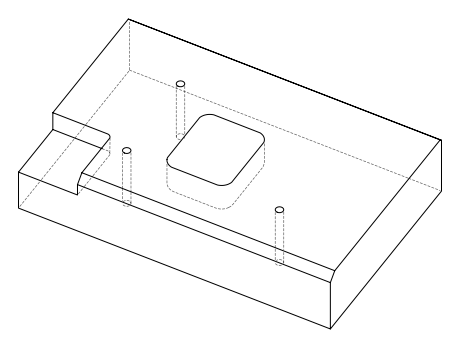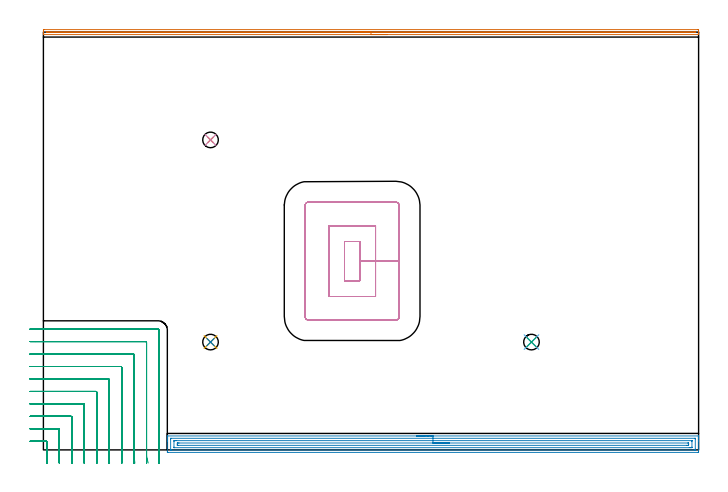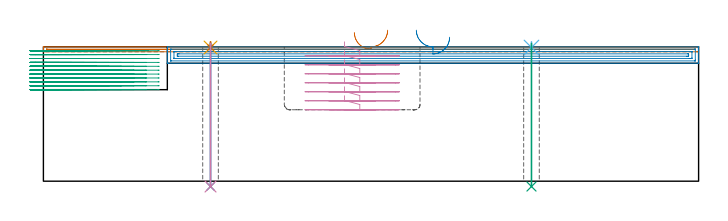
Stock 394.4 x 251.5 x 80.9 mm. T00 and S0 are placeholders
(PLAN: 10 operations, 4 tool changes, 48.2 min)
(1 AREA_MILL | FG_CHAMFER_SURFACE | UGT0205_001 | 6.45 min | 1775 mm3)
(2 AREA_MILL_1 | FG_CHAMFER_SURFACE_1 | UGT0205_001 | 10.45 min | 15957 mm3)
(3 MILL_CORNER_NOTCH_RECTANGULAR | CORNER_NOTCH_RECTANGULAR | NXT0201_013 | Follow Part, ap 2.5, ae 75% | 22.49 min | 149105 mm3)
(4 MILL_RECTANGULAR_POCKET | POCKET_RECTANGULAR_STRAIGHT | NXT0201_007 | Follow Part, ap 6.25, ae 75% | 7.71 min | 289787 mm3)
(5 SPOT_DRILL | STEP1HOLE | NXT0321_9005460120000 | 0.03 min | 9 mm3)
(6 SPOT_DRILL_1 | STEP1HOLE_1 | NXT0321_9005460120000 | 0.03 min | 6 mm3)
(7 SPOT_DRILL_2 | STEP1HOLE_2 | NXT0321_9005460120000 | 0.03 min | 7 mm3)
(8 DRILL_THROUGH_HOLE_INTO_CENTER | STEP1HOLE | NXT0301_065 | 0.35 min | 5578 mm3)
(9 DRILL_THROUGH_HOLE_INTO_CENTER_1 | STEP1HOLE_1 | NXT0301_065 | 0.35 min | 5587 mm3)
(10 DRILL_THROUGH_HOLE_INTO_CENTER_2 | STEP1HOLE_2 | NXT0301_065 | 0.35 min | 5594 mm3)
(TOOL UGT0205_001 | Chamfer Mill 20 x 3 x 45 deg. | D20 FL50 Z2)
(TOOL NXT0201_013 | ENDMILL 10mm | D10 FL30 Z4)
(TOOL NXT0201_007 | ENDMILL 25mm [R216.25-25050GCK54P 1620] | D25 R3 FL54 Z5)
(TOOL NXT0321_9005460120000 | NC Spot Drill, 142deg, 12mm, Carbide, Uncoated | D12 PA142 FL30 Z2)
(TOOL NXT0301_065 | Carbide Drill 9.4mm [860.1-0940-075A1-MM 2214] | D9.4 PA140 FL98 Z2)
(OP 1 AREA_MILL)
G17 G21 G94 G90
T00 M6
G54
G17 G0 G90 X207.2 Y250. S1061 M3
G43 Z90.9 H0
G94 G1 X207.162 Z90.028 F250.
X207.048 Z89.163
X206.859 Z88.312
X206.597 Z87.48
X206.263 Z86.674
X205.86 Z85.9
X205.392 Z85.164
X204.86 Z84.472
X204.271 Z83.829
X203.628 Z83.239
X202.936 Z82.708
X202.2 Z82.24
X201.426 Z81.837
X200.62 Z81.503
X199.788 Z81.241
X198.936 Z81.052
X198.072 Z80.938
X197.2 Z80.9
X0.174
X0.01 Y250.003 Z80.888
X0.007 Y250.06 Z80.831
X0. Y250.473 Z80.426
Y250.805 Z80.094
Y251.5 Z79.395
Y252.74 Z78.157
X0.002 Y252.991 Z77.905
X0.478 Y253. Z77.9
X393.779
X393.923 Y252.999 Z77.901
X394.398 Y252.991 Z77.905
X394.4 Y252.74 Z78.157
Y252.393 Z78.504
Y251.848 Z79.049
Y251.5 Z79.395
Y250.805 Z80.095
Y250.473 Z80.427
Y250.063 Z80.829
X394.39 Y250.003 Z80.888
X394.226 Y250. Z80.9
X197.2
Y251.414 Z79.486
X2.322 Y251.415 Z79.485
X2.15 Y251.416 Z79.484
X2.037 Y251.42 Z79.48
X2.008 Y251.422 Z79.478
X2.006 Y251.426 Z79.474
X2.003 Y251.442 Z79.458
Y251.5 Z79.4
X2.006 Y251.55 Z79.35
X2.009 Y251.571 Z79.329
X2.066 Y251.579 Z79.321
X2.236 Y251.584 Z79.316
X2.323 Y251.585 Z79.315
X392.078 Y251.586 Z79.314
X392.25 Y251.584 Z79.316
X392.364 Y251.58 Z79.32
X392.392 Y251.578 Z79.322
X392.395 Y251.574 Z79.326
X392.397 Y251.558 Z79.342
Y251.5 Z79.4
X392.394 Y251.45 Z79.45
X392.391 Y251.43 Z79.47
X392.334 Y251.421 Z79.479
X392.164 Y251.416 Z79.484
X392.078 Y251.415 Z79.485
X197.2 Y251.414 Z79.486
X196.328 Z79.524
X195.464 Z79.638
X194.612 Z79.826
X193.78 Z80.089
X192.974 Z80.423
X192.2 Z80.825
X191.464 Z81.294
X190.772 Z81.825
X190.129 Z82.415
X189.54 Z83.058
X189.008 Z83.75
X188.54 Z84.486
X188.137 Z85.259
X187.803 Z86.065
X187.541 Z86.897
X187.352 Z87.749
X187.238 Z88.614
X187.2 Z89.486
G0 Z90.9
M5
M2
(OP 2 AREA_MILL_1)
G17 G21 G94 G90
T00 M6
G54
G17 G0 G90 X224.5 Y8.4 S1061 M3
G43 Z90.9 H0
G94 G1 X224.538 Z90.028 F250.
X224.652 Z89.163
X224.841 Z88.312
X225.103 Z87.48
X225.437 Z86.674
X225.84 Z85.9
X226.308 Z85.164
X226.84 Z84.472
X227.429 Z83.829
X228.072 Z83.239
X228.764 Z82.708
X229.5 Z82.24
X230.274 Z81.837
X231.08 Z81.503
X231.912 Z81.241
X232.764 Z81.052
X233.628 Z80.938
X234.5 Z80.9
X394.241
X394.39 Y8.397 Z80.888
X394.393 Y8.374 Z80.865
X394.4 Y8.031 Z80.53
Y7.625 Z80.125
Y6.995 Z79.49
Y5.794 Z78.291
Y5.223 Z77.717
Y-0.981 Z71.516
X394.398 Y-1.269 Z71.228
X394.39 Y-1.492 Z71.006
X394.166 Y-1.499 Z70.999
X75.205 Y-1.5 Z71.
X74.831 Y-1.497 Z71.002
X74.61 Y-1.492 Z71.006
X74.6 Y-1.267 Z71.23
Y5.223 Z77.717
Y5.794 Z78.291
Y6.109 Z78.605
Y6.68 Z79.176
Y6.995 Z79.49
Y7.625 Z80.125
Y8.031 Z80.531
X74.607 Y8.374 Z80.865
X74.61 Y8.397 Z80.888
X74.759 Y8.4 Z80.9
X234.5
Y6.986 Z79.486
X392.01
X392.232 Y6.984 Z79.484
X392.338 Y6.981 Z79.481
X392.383 Y6.979 Z79.479
X392.39 Y6.949 Z79.449
X392.395 Y6.851 Z79.351
X392.399 Y6.609 Z79.109
Y0.406 Z72.906
X392.391 Y0.017 Z72.517
X392.387 Y-0.079 Z72.421
X392.341 Y-0.082 Z72.418
X392.231 Y-0.084 Z72.416
X392.01 Y-0.086 Z72.414
X76.99
X76.768 Y-0.084 Z72.416
X76.662 Y-0.081 Z72.419
X76.617 Y-0.079 Z72.421
X76.61 Y-0.049 Z72.451
X76.605 Y0.049 Z72.549
X76.601 Y0.291 Z72.791
Y6.494 Z78.994
X76.609 Y6.882 Z79.382
X76.613 Y6.979 Z79.479
X76.659 Y6.982 Z79.482
X76.769 Y6.984 Z79.484
X76.99 Y6.986 Z79.486
X234.5
Y5.571 Z78.071
X390.226
X390.343 Y5.57 Z78.07
X390.384 Y5.568 Z78.068
X390.388 Y5.566 Z78.066
X390.393 Y5.553 Z78.053
X390.397 Y5.511 Z78.011
X390.399 Y5.396 Z77.896
X390.4 Y5.223 Z77.723
X390.399 Y1.677 Z74.177
X390.397 Y1.507 Z74.007
X390.39 Y1.338 Z73.838
X390.226 Y1.335 Z73.835
X389.683 Y1.33 Z73.83
X389.333 Y1.329 Z73.829
X388.792 Y1.328 Z73.828
X78.774 Y1.329 Z73.829
X78.657 Y1.33 Z73.83
X78.616 Y1.332 Z73.832
X78.612 Y1.334 Z73.834
X78.607 Y1.347 Z73.847
X78.603 Y1.389 Z73.889
X78.601 Y1.504 Z74.004
X78.6 Y1.677 Z74.177
X78.601 Y5.223 Z77.723
X78.603 Y5.393 Z77.893
X78.61 Y5.562 Z78.062
X78.774 Y5.565 Z78.065
X79.317 Y5.57 Z78.07
X79.667 Y5.571 Z78.071
X80.208
X234.5
Y4.157 Z76.657
X387.729
X388.309 Y4.154 Z76.654
X388.375 Y4.152 Z76.652
X388.39 Y4.151 Z76.651
X388.393 Y4.132 Z76.632
X388.396 Y4.083 Z76.583
X388.399 Y3.886 Z76.386
X388.4 Y3.49 Z75.99
Y3.45 Z75.95
X388.398 Y3.027 Z75.527
X388.394 Y2.816 Z75.316
X388.39 Y2.764 Z75.264
X388.385 Y2.749 Z75.249
X388.361 Y2.748 Z75.248
X388.258 Y2.745 Z75.245
X387.548 Y2.743 Z75.243
X387.368
X81.271
X80.691 Y2.746 Z75.246
X80.625 Y2.748 Z75.248
X80.61 Y2.749 Z75.249
X80.607 Y2.768 Z75.268
X80.604 Y2.817 Z75.317
X80.601 Y3.014 Z75.514
X80.6 Y3.41 Z75.91
Y3.45 Z75.95
X80.602 Y3.873 Z76.373
X80.606 Y4.084 Z76.584
X80.61 Y4.136 Z76.636
X80.615 Y4.151 Z76.651
X80.639 Y4.152 Z76.652
X80.742 Y4.155 Z76.655
X81.452 Y4.157 Z76.657
X81.632
X234.5
X235.372 Z76.695
X236.236 Z76.809
X237.088 Z76.998
X237.92 Z77.26
X238.726 Z77.594
X239.5 Z77.997
X240.236 Z78.466
X240.928 Z78.997
X241.571 Z79.586
X242.16 Z80.229
X242.692 Z80.922
X243.16 Z81.657
X243.563 Z82.431
X243.897 Z83.237
X244.159 Z84.069
X244.348 Z84.921
X244.462 Z85.786
X244.5 Z86.657
G0 Z90.9
M5
M2
(OP 3 MILL_CORNER_NOTCH_RECTANGULAR)
G17 G21 G94 G90
T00 M6
G54
G17 G0 G90 X2.213 Y-7.999 S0 M3
G43 Z90.9 H0
Z78.554
G94 G1 X2.127 Y-5. F250.
G2 X2.1 Y-3.076 R67.5 F500.
G1 Y4.705
G3 X1.605 Y5.2 R0.5
G1 X-5.
X-8. F250.
G0 Z90.9
X9.727 Y-7.998
Z78.554
G1 X9.631 Y-5.
G2 X9.6 Y-3.076 R60. F500.
G1 Y12.205
G3 X9.105 Y12.7 R0.5
G1 X-5.
X-8. F250.
G0 Z90.9
X17.245 Y-7.998
Z78.554
G1 X17.135 Y-5.
G2 X17.1 Y-3.076 R52.5 F500.
G1 Y19.704
G3 X16.604 Y20.2 R0.5
G1 X-5.
X-8. F250.
G0 Z90.9
X24.769 Y-7.997
Z78.554
G1 X24.641 Y-5.
G2 X24.6 Y-3.076 R45. F500.
G1 Y27.204
G3 X24.104 Y27.7 R0.5
G1 X-5.
X-8. F250.
G0 Z90.9
X32.303 Y-7.996
Z78.554
G1 X32.149 Y-5.
G2 X32.1 Y-3.076 R37.5 F500.
G1 Y34.704
G3 X31.604 Y35.2 R0.5
G1 X-5.
X-8. F250.
G0 Z90.9
X39.854 Y-7.994
Z78.554
G1 X39.662 Y-5.
G2 X39.6 Y-3.076 R30. F500.
G1 Y42.204
G3 X39.104 Y42.7 R0.5
G1 X-5.
X-8. F250.
G0 Z90.9
X47.439 Y-7.989
Z78.554
G1 X47.182 Y-5.
G2 X47.1 Y-3.076 R22.5 F500.
G1 Y49.704
G3 X46.604 Y50.2 R0.5
G1 X-5.
X-8. F250.
G0 Z90.9
X55.109 Y-7.975
Z78.554
G1 X54.724 Y-5.
G2 X54.6 Y-3.076 R15. F500.
G1 Y57.203
G3 X54.103 Y57.7 R0.5
G1 X-5.
X-8. F250.
G0 Z90.9
X63.12 Y-7.9
Z78.554
G1 X62.351 Y-5.
G2 X62.1 Y-3.076 R7.5 F500.
G1 Y64.703
G3 X61.603 Y65.2 R0.5
G1 X-5.
X-8. F250.
G0 Z90.9
X69.6 Y-6.076
Z78.554
G1 Y-3.076
Y72.203 F500.
G3 X69.103 Y72.7 R0.5
G1 X-5.
X-8. F250.
G0 Z90.9
X2.112 Y-8.
Z76.209
G1 X2.1 Y-5.
Y-4.749 F500.
Y4.705
G3 X1.605 Y5.2 R0.5
G1 X-5.
X-8. F250.
G0 Z90.9
X9.613 Y-8.
Z76.209
G1 X9.601 Y-5.
X9.6 Y-4.749 F500.
Y12.205
G3 X9.105 Y12.7 R0.5
G1 X-5.
X-8. F250.
G0 Z90.9
X17.115 Y-8.
Z76.209
G1 X17.101 Y-5.
X17.1 Y-4.749 F500.
Y19.704
G3 X16.604 Y20.2 R0.5
G1 X-5.
X-8. F250.
G0 Z90.9
X24.617 Y-8.
Z76.209
G1 X24.601 Y-5.
X24.6 Y-4.749 F500.
Y27.204
G3 X24.104 Y27.7 R0.5
G1 X-5.
X-8. F250.
G0 Z90.9
X32.121 Y-8.
Z76.209
G1 X32.101 Y-5.
X32.1 Y-4.749 F500.
Y34.704
G3 X31.604 Y35.2 R0.5
G1 X-5.
X-8. F250.
G0 Z90.9
X39.626 Y-8.
Z76.209
G1 X39.601 Y-5.
G2 X39.6 Y-4.749 R30. F500.
G1 Y42.204
G3 X39.104 Y42.7 R0.5
G1 X-5.
X-8. F250.
G0 Z90.9
X47.135 Y-8.
Z76.209
G1 X47.101 Y-5.
G2 X47.1 Y-4.749 R22.5 F500.
G1 Y49.704
G3 X46.604 Y50.2 R0.5
G1 X-5.
X-8. F250.
G0 Z90.9
X54.652 Y-8.
Z76.209
G1 X54.602 Y-5.
G2 X54.6 Y-4.749 R15. F500.
G1 Y57.203
G3 X54.103 Y57.7 R0.5
G1 X-5.
X-8. F250.
G0 Z90.9
X62.204 Y-7.998
Z76.209
G1 X62.104 Y-5.
G2 X62.1 Y-4.749 R7.5 F500.
G1 Y64.703
G3 X61.603 Y65.2 R0.5
G1 X-5.
X-8. F250.
G0 Z90.9
X69.6 Y-7.749
Z76.209
G1 Y-4.749
Y72.203 F500.
G3 X69.103 Y72.7 R0.5
G1 X-5.
X-8. F250.
G0 Z90.9
X2.1 Y-8.
Z73.864
G1 Y-5.
Y4.705 F500.
G3 X1.605 Y5.2 R0.5
G1 X-5.
X-8. F250.
G0 Z90.9
X9.6 Y-8.
Z73.864
G1 Y-5.
Y12.205 F500.
G3 X9.105 Y12.7 R0.5
G1 X-5.
X-8. F250.
G0 Z90.9
X17.1 Y-8.
Z73.864
G1 Y-5.
Y19.704 F500.
G3 X16.604 Y20.2 R0.5
G1 X-5.
X-8. F250.
G0 Z90.9
X24.6 Y-8.
Z73.864
G1 Y-5.
Y27.204 F500.
G3 X24.104 Y27.7 R0.5
G1 X-5.
X-8. F250.
G0 Z90.9
X32.1 Y-8.
Z73.864
G1 Y-5.
Y34.704 F500.
G3 X31.604 Y35.2 R0.5
G1 X-5.
X-8. F250.
G0 Z90.9
X39.6 Y-8.
Z73.864
G1 Y-5.
Y42.204 F500.
G3 X39.104 Y42.7 R0.5
G1 X-5.
X-8. F250.
G0 Z90.9
X47.1 Y-8.
Z73.864
G1 Y-5.
Y49.704 F500.
G3 X46.604 Y50.2 R0.5
G1 X-5.
X-8. F250.
G0 Z90.9
X54.6 Y-8.
Z73.864
G1 Y-5.
Y57.203 F500.
G3 X54.103 Y57.7 R0.5
G1 X-5.
X-8. F250.
G0 Z90.9
X62.1 Y-8.
Z73.864
G1 Y-5.
Y64.703 F500.
G3 X61.603 Y65.2 R0.5
G1 X-5.
X-8. F250.
G0 Z90.9
X69.6 Y-8.
Z73.864
G1 Y-5.
Y72.203 F500.
G3 X69.103 Y72.7 R0.5
G1 X-5.
X-8. F250.
G0 Z90.9
X2.1 Y-8.
Z71.518
G1 Y-5.
Y4.705 F500.
G3 X1.605 Y5.2 R0.5
G1 X-5.
X-8. F250.
G0 Z90.9
X9.6 Y-8.
Z71.518
G1 Y-5.
Y12.205 F500.
G3 X9.105 Y12.7 R0.5
G1 X-5.
X-8. F250.
G0 Z90.9
X17.1 Y-8.
Z71.518
G1 Y-5.
Y19.704 F500.
G3 X16.604 Y20.2 R0.5
G1 X-5.
X-8. F250.
G0 Z90.9
X24.6 Y-8.
Z71.518
G1 Y-5.
Y27.204 F500.
G3 X24.104 Y27.7 R0.5
G1 X-5.
X-8. F250.
G0 Z90.9
X32.1 Y-8.
Z71.518
G1 Y-5.
Y34.704 F500.
G3 X31.604 Y35.2 R0.5
G1 X-5.
X-8. F250.
G0 Z90.9
X39.6 Y-8.
Z71.518
G1 Y-5.
Y42.204 F500.
G3 X39.104 Y42.7 R0.5
G1 X-5.
X-8. F250.
G0 Z90.9
X47.1 Y-8.
Z71.518
G1 Y-5.
Y49.704 F500.
G3 X46.604 Y50.2 R0.5
G1 X-5.
X-8. F250.
G0 Z90.9
X54.6 Y-8.
Z71.518
G1 Y-5.
Y57.203 F500.
G3 X54.103 Y57.7 R0.5
G1 X-5.
X-8. F250.
G0 Z90.9
X62.1 Y-8.
Z71.518
G1 Y-5.
Y64.703 F500.
G3 X61.603 Y65.2 R0.5
G1 X-5.
X-8. F250.
G0 Z90.9
X69.6 Y-8.
Z71.518
G1 Y-5.
Y72.203 F500.
G3 X69.103 Y72.7 R0.5
G1 X-5.
X-8. F250.
G0 Z90.9
X2.1 Y-8.
Z69.173
G1 Y-5.
Y4.705 F500.
G3 X1.605 Y5.2 R0.5
G1 X-5.
X-8. F250.
G0 Z90.9
X9.6 Y-8.
Z69.173
G1 Y-5.
Y12.205 F500.
G3 X9.105 Y12.7 R0.5
G1 X-5.
X-8. F250.
G0 Z90.9
X17.1 Y-8.
Z69.173
G1 Y-5.
Y19.704 F500.
G3 X16.604 Y20.2 R0.5
G1 X-5.
X-8. F250.
G0 Z90.9
X24.6 Y-8.
Z69.173
G1 Y-5.
Y27.204 F500.
G3 X24.104 Y27.7 R0.5
G1 X-5.
X-8. F250.
G0 Z90.9
X32.1 Y-8.
Z69.173
G1 Y-5.
Y34.704 F500.
G3 X31.604 Y35.2 R0.5
G1 X-5.
X-8. F250.
G0 Z90.9
X39.6 Y-8.
Z69.173
G1 Y-5.
Y42.204 F500.
G3 X39.104 Y42.7 R0.5
G1 X-5.
X-8. F250.
G0 Z90.9
X47.1 Y-8.
Z69.173
G1 Y-5.
Y49.704 F500.
G3 X46.604 Y50.2 R0.5
G1 X-5.
X-8. F250.
G0 Z90.9
X54.6 Y-8.
Z69.173
G1 Y-5.
Y57.203 F500.
G3 X54.103 Y57.7 R0.5
G1 X-5.
X-8. F250.
G0 Z90.9
X62.1 Y-8.
Z69.173
G1 Y-5.
Y64.703 F500.
G3 X61.603 Y65.2 R0.5
G1 X-5.
X-8. F250.
G0 Z90.9
X69.6 Y-8.
Z69.173
G1 Y-5.
Y72.203 F500.
G3 X69.103 Y72.7 R0.5
G1 X-5.
X-8. F250.
G0 Z90.9
X2.1 Y-8.
Z66.827
G1 Y-5.
Y4.705 F500.
G3 X1.605 Y5.2 R0.5
G1 X-5.
X-8. F250.
G0 Z90.9
X9.6 Y-8.
Z66.827
G1 Y-5.
Y12.205 F500.
G3 X9.105 Y12.7 R0.5
G1 X-5.
X-8. F250.
G0 Z90.9
X17.1 Y-8.
Z66.827
G1 Y-5.
Y19.704 F500.
G3 X16.604 Y20.2 R0.5
G1 X-5.
X-8. F250.
G0 Z90.9
X24.6 Y-8.
Z66.827
G1 Y-5.
Y27.204 F500.
G3 X24.104 Y27.7 R0.5
G1 X-5.
X-8. F250.
G0 Z90.9
X32.1 Y-8.
Z66.827
G1 Y-5.
Y34.704 F500.
G3 X31.604 Y35.2 R0.5
G1 X-5.
X-8. F250.
G0 Z90.9
X39.6 Y-8.
Z66.827
G1 Y-5.
Y42.204 F500.
G3 X39.104 Y42.7 R0.5
G1 X-5.
X-8. F250.
G0 Z90.9
X47.1 Y-8.
Z66.827
G1 Y-5.
Y49.704 F500.
G3 X46.604 Y50.2 R0.5
G1 X-5.
X-8. F250.
G0 Z90.9
X54.6 Y-8.
Z66.827
G1 Y-5.
Y57.203 F500.
G3 X54.103 Y57.7 R0.5
G1 X-5.
X-8. F250.
G0 Z90.9
X62.1 Y-8.
Z66.827
G1 Y-5.
Y64.703 F500.
G3 X61.603 Y65.2 R0.5
G1 X-5.
X-8. F250.
G0 Z90.9
X69.6 Y-8.
Z66.827
G1 Y-5.
Y72.203 F500.
G3 X69.103 Y72.7 R0.5
G1 X-5.
X-8. F250.
G0 Z90.9
X2.1 Y-8.
Z64.482
G1 Y-5.
Y4.705 F500.
G3 X1.605 Y5.2 R0.5
G1 X-5.
X-8. F250.
G0 Z90.9
X9.6 Y-8.
Z64.482
G1 Y-5.
Y12.205 F500.
G3 X9.105 Y12.7 R0.5
G1 X-5.
X-8. F250.
G0 Z90.9
X17.1 Y-8.
Z64.482
G1 Y-5.
Y19.704 F500.
G3 X16.604 Y20.2 R0.5
G1 X-5.
X-8. F250.
G0 Z90.9
X24.6 Y-8.
Z64.482
G1 Y-5.
Y27.204 F500.
G3 X24.104 Y27.7 R0.5
G1 X-5.
X-8. F250.
G0 Z90.9
X32.1 Y-8.
Z64.482
G1 Y-5.
Y34.704 F500.
G3 X31.604 Y35.2 R0.5
G1 X-5.
X-8. F250.
G0 Z90.9
X39.6 Y-8.
Z64.482
G1 Y-5.
Y42.204 F500.
G3 X39.104 Y42.7 R0.5
G1 X-5.
X-8. F250.
G0 Z90.9
X47.1 Y-8.
Z64.482
G1 Y-5.
Y49.704 F500.
G3 X46.604 Y50.2 R0.5
G1 X-5.
X-8. F250.
G0 Z90.9
X54.6 Y-8.
Z64.482
G1 Y-5.
Y57.203 F500.
G3 X54.103 Y57.7 R0.5
G1 X-5.
X-8. F250.
G0 Z90.9
X62.1 Y-8.
Z64.482
G1 Y-5.
Y64.703 F500.
G3 X61.603 Y65.2 R0.5
G1 X-5.
X-8. F250.
G0 Z90.9
X69.6 Y-8.
Z64.482
G1 Y-5.
Y72.203 F500.
G3 X69.103 Y72.7 R0.5
G1 X-5.
X-8. F250.
G0 Z90.9
X2.1 Y-8.
Z62.136
G1 Y-5.
Y4.705 F500.
G3 X1.605 Y5.2 R0.5
G1 X-5.
X-8. F250.
G0 Z90.9
X9.6 Y-8.
Z62.136
G1 Y-5.
Y12.205 F500.
G3 X9.105 Y12.7 R0.5
G1 X-5.
X-8. F250.
G0 Z90.9
X17.1 Y-8.
Z62.136
G1 Y-5.
Y19.704 F500.
G3 X16.604 Y20.2 R0.5
G1 X-5.
X-8. F250.
G0 Z90.9
X24.6 Y-8.
Z62.136
G1 Y-5.
Y27.204 F500.
G3 X24.104 Y27.7 R0.5
G1 X-5.
X-8. F250.
G0 Z90.9
X32.1 Y-8.
Z62.136
G1 Y-5.
Y34.704 F500.
G3 X31.604 Y35.2 R0.5
G1 X-5.
X-8. F250.
G0 Z90.9
X39.6 Y-8.
Z62.136
G1 Y-5.
Y42.204 F500.
G3 X39.104 Y42.7 R0.5
G1 X-5.
X-8. F250.
G0 Z90.9
X47.1 Y-8.
Z62.136
G1 Y-5.
Y49.704 F500.
G3 X46.604 Y50.2 R0.5
G1 X-5.
X-8. F250.
G0 Z90.9
X54.6 Y-8.
Z62.136
G1 Y-5.
Y57.203 F500.
G3 X54.103 Y57.7 R0.5
G1 X-5.
X-8. F250.
G0 Z90.9
X62.1 Y-8.
Z62.136
G1 Y-5.
Y64.703 F500.
G3 X61.603 Y65.2 R0.5
G1 X-5.
X-8. F250.
G0 Z90.9
X69.6 Y-8.
Z62.136
G1 Y-5.
Y72.203 F500.
G3 X69.103 Y72.7 R0.5
G1 X-5.
X-8. F250.
G0 Z90.9
X2.1 Y-8.
Z59.791
G1 Y-5.
Y4.705 F500.
G3 X1.605 Y5.2 R0.5
G1 X-5.
X-8. F250.
G0 Z90.9
X9.6 Y-8.
Z59.791
G1 Y-5.
Y12.205 F500.
G3 X9.105 Y12.7 R0.5
G1 X-5.
X-8. F250.
G0 Z90.9
X17.1 Y-8.
Z59.791
G1 Y-5.
Y19.704 F500.
G3 X16.604 Y20.2 R0.5
G1 X-5.
X-8. F250.
G0 Z90.9
X24.6 Y-8.
Z59.791
G1 Y-5.
Y27.204 F500.
G3 X24.104 Y27.7 R0.5
G1 X-5.
X-8. F250.
G0 Z90.9
X32.1 Y-8.
Z59.791
G1 Y-5.
Y34.704 F500.
G3 X31.604 Y35.2 R0.5
G1 X-5.
X-8. F250.
G0 Z90.9
X39.6 Y-8.
Z59.791
G1 Y-5.
Y42.204 F500.
G3 X39.104 Y42.7 R0.5
G1 X-5.
X-8. F250.
G0 Z90.9
X47.1 Y-8.
Z59.791
G1 Y-5.
Y49.704 F500.
G3 X46.604 Y50.2 R0.5
G1 X-5.
X-8. F250.
G0 Z90.9
X54.6 Y-8.
Z59.791
G1 Y-5.
Y57.203 F500.
G3 X54.103 Y57.7 R0.5
G1 X-5.
X-8. F250.
G0 Z90.9
X62.1 Y-8.
Z59.791
G1 Y-5.
Y64.703 F500.
G3 X61.603 Y65.2 R0.5
G1 X-5.
X-8. F250.
G0 Z90.9
X69.6 Y-8.
Z59.791
G1 Y-5.
Y72.203 F500.
G3 X69.103 Y72.7 R0.5
G1 X-5.
X-8. F250.
G0 Z90.9
X2.1 Y-8.
Z57.445
G1 Y-5.
Y4.705 F500.
G3 X1.605 Y5.2 R0.5
G1 X-5.
X-8. F250.
G0 Z90.9
X9.6 Y-8.
Z57.445
G1 Y-5.
Y12.205 F500.
G3 X9.105 Y12.7 R0.5
G1 X-5.
X-8. F250.
G0 Z90.9
X17.1 Y-8.
Z57.445
G1 Y-5.
Y19.704 F500.
G3 X16.604 Y20.2 R0.5
G1 X-5.
X-8. F250.
G0 Z90.9
X24.6 Y-8.
Z57.445
G1 Y-5.
Y27.204 F500.
G3 X24.104 Y27.7 R0.5
G1 X-5.
X-8. F250.
G0 Z90.9
X32.1 Y-8.
Z57.445
G1 Y-5.
Y34.704 F500.
G3 X31.604 Y35.2 R0.5
G1 X-5.
X-8. F250.
G0 Z90.9
X39.6 Y-8.
Z57.445
G1 Y-5.
Y42.204 F500.
G3 X39.104 Y42.7 R0.5
G1 X-5.
X-8. F250.
G0 Z90.9
X47.1 Y-8.
Z57.445
G1 Y-5.
Y49.704 F500.
G3 X46.604 Y50.2 R0.5
G1 X-5.
X-8. F250.
G0 Z90.9
X54.6 Y-8.
Z57.445
G1 Y-5.
Y57.203 F500.
G3 X54.103 Y57.7 R0.5
G1 X-5.
X-8. F250.
G0 Z90.9
X62.1 Y-8.
Z57.445
G1 Y-5.
Y64.703 F500.
G3 X61.603 Y65.2 R0.5
G1 X-5.
X-8. F250.
G0 Z90.9
X69.6 Y-8.
Z57.445
G1 Y-5.
Y72.203 F500.
G3 X69.103 Y72.7 R0.5
G1 X-5.
X-8. F250.
G0 Z90.9
X2.1 Y-8.
Z55.1
G1 Y-5.
Y4.705 F500.
G3 X1.605 Y5.2 R0.5
G1 X-5.
X-8. F250.
G0 Z90.9
X9.6 Y-8.
Z55.1
G1 Y-5.
Y12.205 F500.
G3 X9.105 Y12.7 R0.5
G1 X-5.
X-8. F250.
G0 Z90.9
X17.1 Y-8.
Z55.1
G1 Y-5.
Y19.704 F500.
G3 X16.604 Y20.2 R0.5
G1 X-5.
X-8. F250.
G0 Z90.9
X24.6 Y-8.
Z55.1
G1 Y-5.
Y27.204 F500.
G3 X24.104 Y27.7 R0.5
G1 X-5.
X-8. F250.
G0 Z90.9
X32.1 Y-8.
Z55.1
G1 Y-5.
Y34.704 F500.
G3 X31.604 Y35.2 R0.5
G1 X-5.
X-8. F250.
G0 Z90.9
X39.6 Y-8.
Z55.1
G1 Y-5.
Y42.204 F500.
G3 X39.104 Y42.7 R0.5
G1 X-5.
X-8. F250.
G0 Z90.9
X47.1 Y-8.
Z55.1
G1 Y-5.
Y49.704 F500.
G3 X46.604 Y50.2 R0.5
G1 X-5.
X-8. F250.
G0 Z90.9
X54.6 Y-8.
Z55.1
G1 Y-5.
Y57.203 F500.
G3 X54.103 Y57.7 R0.5
G1 X-5.
X-8. F250.
G0 Z90.9
X62.1 Y-8.
Z55.1
G1 Y-5.
Y64.703 F500.
G3 X61.603 Y65.2 R0.5
G1 X-5.
X-8. F250.
G0 Z90.9
X69.6 Y-8.
Z55.1
G1 Y-5.
Y72.203 F500.
G3 X69.103 Y72.7 R0.5
G1 X-5.
X-8. F250.
G0 Z90.9
M5
M2
(OP 4 MILL_RECTANGULAR_POCKET)
G17 G21 G94 G90
T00 M6
G54
G17 G0 G90 X181.25 Y112.252 S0 M3
G43 Z90.9 H1
Z83.9
G94 G1 Y101.85 Z81.113 F250.
X190.45 Z78.647
Y113.65 Z75.486
Y125.45 F500.
X181.25
Y101.85
X190.45
Y113.65
X199.95
Y134.95
X171.75
Y92.35
X199.95
Y113.65
X214.2
Y147.
G3 X212. Y149.2 R2.2
G1 X159.7
G3 X157.5 Y147. R2.2
G1 Y80.3
G3 X159.7 Y78.1 R2.2
G1 X212.
G3 X214.2 Y80.3 R2.2
G1 Y113.65
Y114.65
G0 X181.25 Y112.252 Z78.486
G1 Y101.85 Z75.698 F250.
X190.45 Z73.233
Y113.65 Z70.071
Y125.45 F500.
X181.25
Y101.85
X190.45
Y113.65
X199.95
Y134.95
X171.75
Y92.35
X199.95
Y113.65
X214.2
Y147.
G3 X212. Y149.2 R2.2
G1 X159.7
G3 X157.5 Y147. R2.2
G1 Y80.3
G3 X159.7 Y78.1 R2.2
G1 X212.
G3 X214.2 Y80.3 R2.2
G1 Y113.65
Y114.65
G0 X181.25 Y112.252 Z73.071
G1 Y101.85 Z70.284 F250.
X190.45 Z67.819
Y113.65 Z64.657
Y125.45 F500.
X181.25
Y101.85
X190.45
Y113.65
X199.95
Y134.95
X171.75
Y92.35
X199.95
Y113.65
X214.2
Y147.
G3 X212. Y149.2 R2.2
G1 X159.7
G3 X157.5 Y147. R2.2
G1 Y80.3
G3 X159.7 Y78.1 R2.2
G1 X212.
G3 X214.2 Y80.3 R2.2
G1 Y113.65
Y114.65
G0 X181.25 Y112.252 Z67.657
G1 Y101.85 Z64.87 F250.
X190.45 Z62.405
Y113.65 Z59.243
Y125.45 F500.
X181.25
Y101.85
X190.45
Y113.65
X199.95
Y134.95
X171.75
Y92.35
X199.95
Y113.65
X214.2
Y147.
G3 X212. Y149.2 R2.2
G1 X159.7
G3 X157.5 Y147. R2.2
G1 Y80.3
G3 X159.7 Y78.1 R2.2
G1 X212.
G3 X214.2 Y80.3 R2.2
G1 Y113.65
Y114.65
G0 X181.25 Y112.252 Z62.243
G1 Y101.85 Z59.455 F250.
X190.45 Z56.99
Y113.65 Z53.829
Y125.45 F500.
X181.25
Y101.85
X190.45
Y113.65
X199.95
Y134.95
X171.75
Y92.35
X199.95
Y113.65
X214.2
Y147.
G3 X212. Y149.2 R2.2
G1 X159.7
G3 X157.5 Y147. R2.2
G1 Y80.3
G3 X159.7 Y78.1 R2.2
G1 X212.
G3 X214.2 Y80.3 R2.2
G1 Y113.65
Y114.65
G0 X181.25 Y112.252 Z56.829
G1 Y101.85 Z54.041 F250.
X190.45 Z51.576
Y113.65 Z48.414
Y125.45 F500.
X181.25
Y101.85
X190.45
Y113.65
X199.95
Y134.95
X171.75
Y92.35
X199.95
Y113.65
X214.2
Y147.
G3 X212. Y149.2 R2.2
G1 X159.7
G3 X157.5 Y147. R2.2
G1 Y80.3
G3 X159.7 Y78.1 R2.2
G1 X212.
G3 X214.2 Y80.3 R2.2
G1 Y113.65
Y114.65
G0 X181.25 Y112.252 Z51.414
G1 Y101.85 Z48.627 F250.
X190.45 Z46.162
Y113.65 Z43.
Y125.45 F500.
X181.25
Y101.85
X190.45
Y113.65
X199.95
Y134.95
X171.75
Y92.35
X199.95
Y113.65
X214.2
Y147.
G3 X212. Y149.2 R2.2
G1 X159.7
G3 X157.5 Y147. R2.2
G1 Y80.3
G3 X159.7 Y78.1 R2.2
G1 X212.
G3 X214.2 Y80.3 R2.2
G1 Y113.65
Y114.65
G0 Z90.9
M5
M2
(OP 5 SPOT_DRILL)
G17 G21 G94 G90
T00 M6
G54
G17 G0 G90 X100.6 Y64.9 S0 M3
G43 Z90.9 H0
G94 G81 G98 Z80.491 F250. R83.9
G80
M5
M2
(OP 6 SPOT_DRILL_1)
G17 G21 G94 G90
T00 M6
G54
G17 G0 G90 X293.8 Y64.9 S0 M3
G43 Z90.9 H0
G94 G81 G98 Z80.491 F250. R83.9
G80
M5
M2
(OP 7 SPOT_DRILL_2)
G17 G21 G94 G90
T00 M6
G54
G17 G0 G90 X100.6 Y186.6 S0 M3
G43 Z90.9 H0
G94 G81 G98 Z80.491 F250. R83.9
G80
M5
M2
(OP 8 DRILL_THROUGH_HOLE_INTO_CENTER)
G17 G21 G94 G90
T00 M6
G54
G17 G0 G90 X100.6 Y64.9 S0 M3
G43 Z90.9 H1
G94 G73 G98 Z-3.211 F250. Q9.346 R82.9
G80
M5
M2
(OP 9 DRILL_THROUGH_HOLE_INTO_CENTER_1)
G17 G21 G94 G90
T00 M6
G54
G17 G0 G90 X293.8 Y64.9 S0 M3
G43 Z90.9 H1
G94 G73 G98 Z-3.211 F250. Q9.346 R82.9
G80
M5
M2
(OP 10 DRILL_THROUGH_HOLE_INTO_CENTER_2)
G17 G21 G94 G90
T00 M6
G54
G17 G0 G90 X100.6 Y186.6 S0 M3
G43 Z90.9 H1
G94 G73 G98 Z-3.211 F250. Q9.346 R82.9
G80
M5
M2
